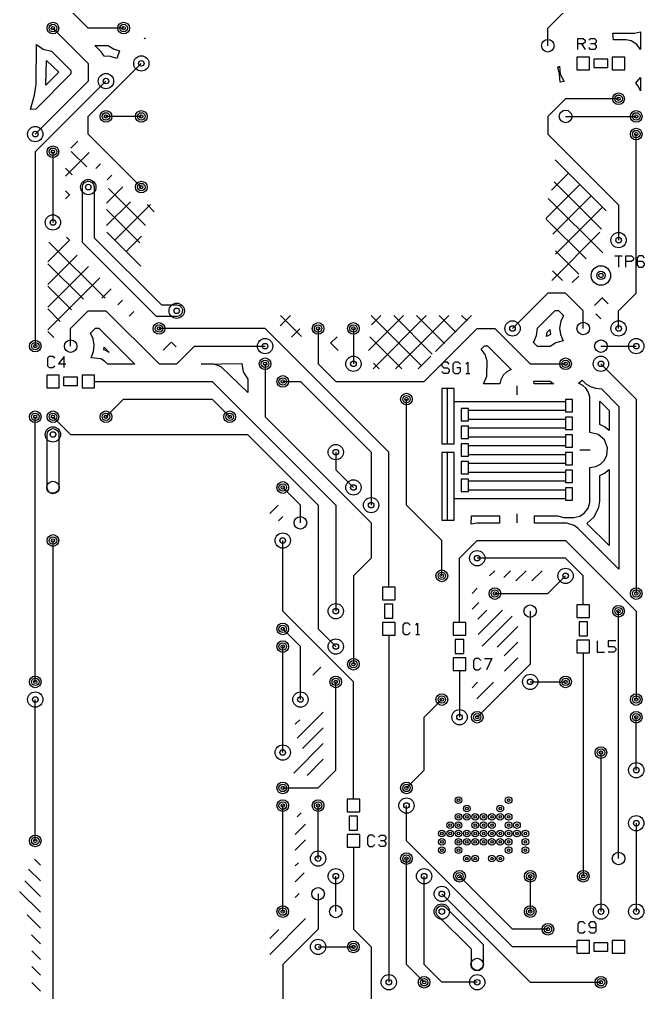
# Model space of a CAD drawing. Extents: x 8 to 54, y 9 to 364.
# Drawn here: x 9 to 53.9, y 227.9 to 297.8 of the extents above; entities that cross this region are included whole.
import ezdxf

# ---------------------------------------------------------------- set-up
doc = ezdxf.new("R2010")
doc.units = 0
doc.layers.add('SCORE', color=5, linetype='CONTINUOUS')

msp = doc.modelspace()

# ---------------------------------------------------------------- linework, layer by layer
at = {"layer": 'SCORE'}
for p, q in [((13.97, 297.18), (10.16, 300.99)), ((46.99, 297.18), (48.26, 298.45)), ((11.43, 297.18), (13.97, 294.64)), ((16.51, 297.18), (13.97, 297.18)), ((46.99, 295.91), (46.99, 297.18)), ((51.7133, 296.34), (51.6568, 296.8089)), ((51.6568, 296.8089), (53.2216, 296.8035)), ((53.2216, 296.8035), (53.64, 296.9078)), ((53.64, 296.9078), (53.64, 295.644)), ((10.2284, 293.1402), (10.26, 295.9892)), ((10.26, 295.9892), (10.7348, 295.662)), ((14.9138, 295.459), (14.4478, 295.93)), ((14.4478, 295.93), (15.4032, 295.93)), ((15.4032, 295.93), (15.7776, 295.6796)), ((17.9995, 296.426), (18.025, 296.4785)), ((18.0644, 296.4168), (17.9995, 296.426)), ((18.025, 296.4785), (18.0619, 296.4206)), ((18.0619, 296.4206), (18.0644, 296.4168)), ((49.13, 295.64), (49.13, 296.44)), ((49.13, 296.44), (49.53, 296.44)), ((49.53, 296.04), (49.13, 296.04)), ((49.3967, 296.04), (49.6633, 295.64)), ((49.53, 296.44), (49.6633, 296.3067)), ((49.6633, 296.1733), (49.53, 296.04)), ((49.6633, 296.3067), (49.6633, 296.1733)), ((49.93, 296.3067), (50.0633, 296.44)), ((50.0633, 296.44), (50.33, 296.44)), ((50.33, 296.04), (50.0633, 296.04)), ((50.33, 296.44), (50.4633, 296.3067)), ((50.4633, 296.1733), (50.33, 296.04)), ((50.33, 296.04), (50.4633, 295.9067)), ((50.4633, 296.3067), (50.4633, 296.1733)), ((50.4633, 295.9067), (50.4633, 295.7733)), ((52.6083, 296.3365), (51.7133, 296.34)), ((52.9663, 296.2572), (52.6083, 296.3365)), ((53.379, 295.9976), (52.9663, 296.2572)), ((53.64, 295.644), (53.379, 295.9976)), ((10.7348, 295.662), (11.3288, 295.5135)), ((11.3288, 295.5135), (12.72, 294.1222)), ((15.104, 295.1643), (14.9138, 295.459)), ((15.5646, 295.14), (15.104, 295.1643)), ((15.7776, 295.6796), (16.2194, 295.536)), ((16.2194, 295.536), (16.0157, 294.9935)), ((50.0633, 295.64), (49.93, 295.7733)), ((50.33, 295.64), (50.0633, 295.64)), ((50.4633, 295.7733), (50.33, 295.64)), ((10.926, 293.0837), (10.96, 294.8577)), ((10.96, 294.8577), (11.8448, 294.0025)), ((13.97, 290.83), (17.78, 294.64)), ((13.97, 294.64), (13.97, 293.37)), ((16.0157, 294.9935), (15.5646, 295.14)), ((49.98, 295.09), (49.08, 295.09)), ((49.08, 295.09), (49.08, 294.19)), ((49.98, 294.19), (49.98, 295.09)), ((51.3, 294.94), (50.3, 294.94)), ((50.3, 294.94), (50.3, 294.34)), ((51.3, 294.34), (51.3, 294.94)), ((52.52, 295.09), (51.62, 295.09)), ((51.62, 295.09), (51.62, 294.19)), ((52.52, 294.19), (52.52, 295.09)), ((12.72, 293.8878), (10.1915, 291.3592)), ((11.8448, 294.0025), (10.926, 293.0837)), ((12.72, 294.1222), (12.72, 293.8878)), ((47.712, 294.3715), (47.83, 294.4326)), ((47.8348, 293.8605), (47.712, 294.3715)), ((47.83, 294.4326), (47.8747, 293.8603)), ((47.8772, 293.2892), (47.8348, 293.8605)), ((47.8747, 293.8603), (48.1595, 293.3453)), ((49.08, 294.19), (49.98, 294.19)), ((50.3, 294.34), (51.3, 294.34)), ((51.62, 294.19), (52.52, 294.19)), ((10.1089, 292.3516), (10.2284, 293.1402)), ((15.24, 293.37), (10.16, 288.29)), ((13.97, 293.37), (10.16, 289.56)), ((48.1595, 293.3453), (47.8772, 293.2892)), ((53.3077, 293.2205), (53.64, 293.636)), ((53.4914, 292.976), (53.3077, 293.2205)), ((53.64, 293.636), (53.64, 292.6678)), ((9.8065, 291.3243), (10.1089, 292.3516)), ((53.64, 292.6678), (53.4914, 292.976)), ((48.26, 292.1), (46.99, 290.83)), ((52.07, 292.1), (48.26, 292.1)), ((10.1915, 291.3592), (9.8065, 291.3243)), ((13.97, 289.56), (13.97, 290.83)), ((17.78, 290.83), (15.24, 290.83)), ((46.99, 290.83), (46.99, 289.56)), ((48.26, 290.83), (53.34, 290.83)), ((17.78, 285.75), (13.97, 289.56)), ((46.99, 289.56), (52.07, 284.48)), ((53.34, 278.13), (53.34, 289.56)), ((12.7241, 288.5467), (13.2283, 289.0508)), ((10.16, 288.29), (10.16, 274.32)), ((11.43, 288.29), (11.43, 283.21)), ((12.33, 286.5262), (14.0305, 288.2267)), ((12.7493, 288.315), (13.8684, 287.196)), ((47.5029, 287.7004), (51.17, 284.0333)), ((12.33, 287.108), (12.8139, 286.6241)), ((14.5208, 287.0906), (14.8437, 287.4135)), ((47.2574, 285.5304), (48.5021, 286.7751)), ((13.673, 286.047), (13.8093, 286.138)), ((13.8093, 286.138), (13.9288, 286.168)), ((13.9288, 286.168), (14.0919, 286.1519)), ((14.0919, 286.1519), (14.2364, 286.0747)), ((14.2364, 286.0747), (14.3404, 285.948)), ((15.324, 286.2675), (15.6569, 286.6004)), ((47.4484, 286.1286), (50.8516, 282.7253)), ((12.33, 285.4817), (12.6414, 285.1703)), ((13.55, 281.766), (13.552, 285.7912)), ((13.552, 285.7912), (13.582, 285.9107)), ((13.582, 285.9107), (13.673, 286.047)), ((14.3404, 285.948), (14.388, 285.7912)), ((14.388, 285.7912), (14.39, 282.114)), ((15.2886, 284.6058), (16.4607, 285.7778)), ((15.416, 285.6484), (18.0687, 282.9957)), ((46.8469, 283.4936), (49.3153, 285.9619)), ((12.33, 284.8998), (12.6294, 285.1992)), ((15.2895, 282.9803), (16.9971, 284.6879)), ((47.0148, 284.9358), (50.9285, 281.0221)), ((47.3459, 282.3662), (50.1285, 285.1488)), ((15.2889, 284.1491), (17.6841, 281.7539)), ((15.8561, 281.9206), (18.4355, 284.5)), ((18.1938, 284.4969), (18.7114, 283.9793)), ((47.5272, 280.9212), (50.9416, 284.3356)), ((52.07, 284.48), (52.07, 281.94)), ((46.8755, 283.4487), (49.733, 280.5912)), ((11.06, 280.3772), (12.6501, 281.9673)), ((12.4136, 282.1454), (12.6501, 281.9089)), ((14.39, 282.114), (19.224, 277.28)), ((15.2898, 282.5219), (17.7455, 280.0662)), ((16.6693, 281.1074), (17.7897, 282.2278)), ((47.2624, 279.03), (50.7338, 282.5014)), ((11.1434, 281.7893), (15.1726, 277.76)), ((18.876, 276.44), (13.55, 281.766)), ((47.5272, 281.1707), (49.2035, 279.4943)), ((11.06, 278.7508), (13.1762, 280.867)), ((51.8, 280.8), (52.3333, 280.8)), ((52.0667, 280.8), (52.0667, 280)), ((52.6, 280), (52.6, 280.8)), ((52.6, 280.8), (53, 280.8)), ((53, 280.8), (53.1333, 280.6667)), ((53.1333, 280.5333), (53, 280.4)), ((53.1333, 280.6667), (53.1333, 280.5333)), ((53.5333, 280.8), (53.4, 280.6667)), ((53.4, 280.6667), (53.4, 280.1333)), ((53.8, 280.8), (53.5333, 280.8)), ((53.9333, 280.6667), (53.8, 280.8)), ((11.06, 280.2463), (13.6183, 277.688)), ((11.06, 277.1245), (13.9894, 280.0539)), ((53, 280.4), (52.6, 280.4)), ((53.8, 280.4), (53.4, 280.4)), ((53.4, 280.1333), (53.5333, 280)), ((53.5333, 280), (53.8, 280)), ((53.9333, 280.2667), (53.8, 280.4)), ((53.8, 280), (53.9333, 280.1333)), ((53.9333, 280.1333), (53.9333, 280.2667)), ((11.06, 275.4981), (14.8026, 279.2407)), ((47.3331, 279.7384), (48.0415, 279.03)), ((48.7459, 278.8872), (49.2017, 279.343)), ((11.06, 278.6199), (12.7586, 276.9214)), ((14.9482, 277.76), (15.6157, 278.4275)), ((46.99, 278.13), (44.45, 275.59)), ((48.26, 278.13), (46.99, 278.13)), ((49.53, 276.86), (48.26, 278.13)), ((50.3471, 277.2357), (50.9161, 277.8047)), ((50.8943, 277.8035), (51.3285, 277.3694)), ((52.07, 276.86), (53.34, 278.13)), ((11.06, 276.9936), (11.9568, 276.0968)), ((16.0937, 277.2791), (16.4289, 277.6143)), ((19.224, 277.28), (20.32, 277.28)), ((20.32, 277.28), (20.518, 277.2304)), ((20.518, 277.2304), (20.6692, 277.0933)), ((20.6692, 277.0933), (20.7319, 276.9419)), ((12.7, 275.59), (13.97, 276.86)), ((13.97, 276.86), (15.24, 276.86)), ((15.24, 276.86), (19.05, 273.05)), ((16.9069, 276.4659), (17.2421, 276.8012)), ((20.3612, 276.442), (18.876, 276.44)), ((20.518, 276.4896), (20.3612, 276.442)), ((20.6447, 276.5936), (20.518, 276.4896)), ((20.7219, 276.7381), (20.6447, 276.5936)), ((20.7319, 276.9419), (20.7219, 276.7381)), ((27.7509, 275.7819), (28.4889, 276.52)), ((27.7827, 276.52), (29.2965, 275.0062)), ((34.1082, 274.0075), (36.6207, 276.52)), ((34.2881, 276.52), (37.9276, 272.8804)), ((34.3153, 275.841), (34.9943, 276.52)), ((34.4263, 272.6993), (38.247, 276.52)), ((35.9144, 276.52), (38.6867, 273.7478)), ((36.0333, 272.68), (39.8733, 276.52)), ((37.5408, 276.52), (39.554, 274.5068)), ((38.9225, 273.9428), (41.4997, 276.52)), ((39.1671, 276.52), (40.3672, 275.32)), ((40.7935, 276.52), (41.1803, 276.1331)), ((46.2492, 275.6215), (47.5078, 276.88)), ((47.5078, 276.88), (47.7422, 276.88)), ((47.7422, 276.88), (48.1055, 276.5168)), ((48.1055, 276.5168), (47.9117, 276.1091)), ((49.53, 275.59), (49.53, 276.86)), ((50.43, 276.6415), (50.7941, 276.2775)), ((52.07, 275.59), (52.07, 276.86)), ((12.7, 274.32), (12.7, 275.59)), ((14.1245, 275.2468), (14.4878, 275.61)), ((14.4878, 275.61), (14.7222, 275.61)), ((14.7222, 275.61), (17.3022, 273.03)), ((26.67, 275.59), (19.05, 275.59)), ((35.56, 266.7), (26.67, 275.59)), ((28.564, 274.9688), (29.1607, 275.5654)), ((30.48, 275.59), (30.48, 273.05)), ((33.02, 275.59), (33.02, 273.05)), ((38.1, 271.78), (41.91, 275.59)), ((41.91, 275.59), (43.18, 275.59)), ((43.18, 275.59), (45.72, 273.05)), ((46.1797, 275.0935), (46.2492, 275.6215)), ((47.9117, 276.1091), (47.8307, 275.617)), ((47.8307, 275.617), (47.8868, 275.1556)), ((11.06, 275.3673), (11.4965, 274.9308)), ((14.3183, 274.8391), (14.1245, 275.2468)), ((31.38, 274.532), (31.8424, 274.9945)), ((34.194, 274.9877), (36.5017, 272.68)), ((45.9466, 274.5911), (46.1797, 275.0935)), ((46.8805, 275.0068), (46.9345, 275.3168)), ((47.1705, 275.1541), (46.8805, 275.0068)), ((46.9345, 275.3168), (47.1319, 275.5141)), ((47.1319, 275.5141), (47.1705, 275.1541)), ((47.8868, 275.1556), (48.0765, 274.7093)), ((14.3985, 274.3813), (14.3183, 274.8391)), ((14.3539, 273.9285), (14.3985, 274.3813)), ((15.0856, 274.0622), (15.0981, 274.2441)), ((15.0981, 274.2441), (15.472, 273.8703)), ((19.3464, 274.0264), (19.9043, 274.5844)), ((19.9417, 274.6173), (20.2781, 274.2809)), ((20.32, 273.05), (21.59, 274.32)), ((21.59, 274.32), (26.67, 274.32)), ((31.38, 274.549), (31.9269, 274.0021)), ((42.1917, 274.1039), (42.4278, 274.34)), ((42.4278, 274.34), (42.6622, 274.34)), ((42.6622, 274.34), (44.359, 272.6432)), ((46.2378, 274.3), (45.9466, 274.5911)), ((47.1532, 274.3), (46.2378, 274.3)), ((47.5648, 274.568), (47.1532, 274.3)), ((48.0765, 274.7093), (47.5648, 274.568)), ((50.8, 274.32), (53.34, 274.32)), ((11.1633, 273.58), (11.03, 273.4467)), ((11.43, 273.58), (11.1633, 273.58)), ((11.5633, 273.4467), (11.43, 273.58)), ((12.23, 273.58), (11.83, 273.0467)), ((12.23, 272.78), (12.23, 273.58)), ((14.1774, 273.48), (14.3539, 273.9285)), ((14.8663, 273.3972), (14.1774, 273.48)), ((15.2778, 273.9806), (15.0856, 274.0622)), ((15.472, 273.8703), (15.2778, 273.9806)), ((37.6597, 272.68), (38.5897, 273.61)), ((42.4878, 273.7211), (42.1917, 274.1039)), ((42.6165, 273.2508), (42.4878, 273.7211)), ((11.03, 273.4467), (11.03, 272.9133)), ((11.03, 272.9133), (11.1633, 272.78)), ((11.1633, 272.78), (11.43, 272.78)), ((11.43, 272.78), (11.5633, 272.9133)), ((11.83, 273.0467), (12.3633, 273.0467)), ((15.1426, 273.2496), (14.8663, 273.3972)), ((15.3794, 273.03), (15.1426, 273.2496)), ((17.3022, 273.03), (15.3794, 273.03)), ((19.05, 273.05), (20.32, 273.05)), ((22.0678, 273.03), (25.0007, 273.07)), ((23.0166, 273.0198), (22.0678, 273.03)), ((23.5254, 272.8377), (23.0166, 273.0198)), ((25.42, 270.9878), (23.5254, 272.8377)), ((25.0007, 273.07), (25.105, 272.4682)), ((26.67, 273.05), (26.67, 269.24)), ((30.48, 273.05), (31.75, 271.78)), ((34.4691, 273.0863), (34.8754, 272.68)), ((39.5033, 273.1625), (39.37, 273.0292)), ((39.37, 273.0292), (39.37, 272.8958)), ((39.37, 272.8958), (39.5033, 272.7625)), ((39.77, 273.1625), (39.5033, 273.1625)), ((39.9033, 273.0292), (39.77, 273.1625)), ((40.3033, 273.1625), (40.17, 273.0292)), ((40.17, 273.0292), (40.17, 272.4958)), ((40.57, 273.1625), (40.3033, 273.1625)), ((40.7033, 273.0292), (40.57, 273.1625)), ((41.1033, 273.0292), (41.2367, 273.1625)), ((41.2367, 273.1625), (41.2367, 272.3625)), ((42.6019, 272.1525), (42.6165, 273.2508)), ((45.72, 273.05), (48.26, 273.05)), ((50.8, 273.05), (53.34, 270.51)), ((11.88, 272.23), (10.98, 272.23)), ((10.98, 272.23), (10.98, 271.33)), ((11.88, 271.33), (11.88, 272.23)), ((13.2, 272.08), (12.2, 272.08)), ((12.2, 272.08), (12.2, 271.48)), ((13.2, 271.48), (13.2, 272.08)), ((14.42, 272.23), (13.52, 272.23)), ((13.52, 272.23), (13.52, 271.33)), ((14.42, 271.33), (14.42, 272.23)), ((25.105, 272.4682), (25.42, 271.9432)), ((39.5033, 272.3625), (39.37, 272.4958)), ((39.5033, 272.7625), (39.77, 272.7625)), ((39.77, 272.3625), (39.5033, 272.3625)), ((39.77, 272.7625), (39.9033, 272.6292)), ((39.9033, 272.4958), (39.77, 272.3625)), ((39.9033, 272.6292), (39.9033, 272.4958)), ((40.17, 272.4958), (40.3033, 272.3625)), ((40.3033, 272.3625), (40.57, 272.3625)), ((40.7033, 272.7625), (40.4367, 272.7625)), ((40.57, 272.3625), (40.7033, 272.4958)), ((40.7033, 272.4958), (40.7033, 272.7625)), ((41.1033, 272.3625), (41.37, 272.3625)), ((42.3609, 271.6012), (42.6019, 272.1525)), ((43.7801, 272.2284), (43.6003, 271.9088)), ((44.0449, 272.4821), (43.7801, 272.2284)), ((44.359, 272.6432), (44.0449, 272.4821)), ((12.2, 271.48), (13.2, 271.48)), ((14.42, 271.78), (16.51, 271.78)), ((16.51, 271.78), (22.86, 271.78)), ((22.86, 271.78), (31.75, 262.89)), ((25.42, 271.9432), (25.42, 270.9878)), ((27.94, 271.78), (29.21, 271.78)), ((29.21, 271.78), (34.29, 266.7)), ((31.75, 271.78), (38.1, 271.78)), ((43.526, 271.6012), (42.3609, 271.6012)), ((43.6003, 271.9088), (43.526, 271.6012)), ((44.7675, 271.4625), (44.7675, 270.8275)), ((46.009, 271.6018), (45.9705, 271.8)), ((45.9705, 271.8), (47.1532, 271.8)), ((47.4272, 271.603), (46.009, 271.6018)), ((47.1532, 271.8), (47.4272, 271.603)), ((49.1807, 271.6575), (49.4411, 271.8703)), ((49.4906, 271.4978), (49.1807, 271.6575)), ((49.4411, 271.8703), (49.7065, 271.6208)), ((49.7118, 271.2973), (49.4906, 271.4978)), ((49.7065, 271.6208), (50.0551, 271.4119)), ((50.0551, 271.4119), (50.4225, 271.2905)), ((10.98, 271.33), (11.88, 271.33)), ((13.52, 271.33), (14.42, 271.33)), ((40.259, 271.272), (39.37, 271.272)), ((39.37, 271.272), (39.37, 267.3032)), ((39.77, 267.3032), (39.77, 271.272)), ((40.259, 267.3032), (40.259, 271.272)), ((49.8858, 271.0368), (49.7118, 271.2973)), ((49.9999, 270.6883), (49.8858, 271.0368)), ((50.0057, 268.1087), (49.9999, 270.6883)), ((50.4225, 271.2905), (50.8315, 271.2508)), ((50.8315, 271.2508), (52.09, 269.9922)), ((15.24, 269.24), (16.51, 270.51)), ((16.51, 270.51), (22.86, 270.51)), ((22.86, 270.51), (24.13, 269.24)), ((36.83, 262.89), (36.83, 270.51)), ((40.259, 270.3512), (41.275, 270.3512)), ((41.275, 270.3512), (48.26, 270.3512)), ((48.768, 270.4783), (48.26, 270.4783)), ((48.26, 270.4783), (48.26, 269.5892)), ((48.768, 269.5892), (48.768, 270.4783)), ((50.718, 268.6858), (50.718, 270.3743)), ((50.718, 270.3743), (51.39, 269.7023)), ((52.09, 269.9922), (52.09, 258.29)), ((53.34, 270.51), (53.34, 256.54)), ((41.275, 269.8433), (40.767, 269.8433)), ((40.767, 269.8433), (40.767, 268.9543)), ((41.275, 268.9543), (41.275, 269.8433)), ((41.275, 269.7163), (48.26, 269.7163)), ((48.26, 269.5892), (48.768, 269.5892)), ((51.39, 269.7023), (51.39, 268.2621)), ((10.16, 250.19), (10.16, 269.24)), ((11.43, 269.24), (12.7, 267.97)), ((26.67, 269.24), (34.29, 261.62)), ((40.767, 268.9543), (41.275, 268.9543)), ((41.275, 268.5733), (40.767, 268.5733)), ((40.767, 268.5733), (40.767, 267.6843)), ((41.275, 269.0813), (48.26, 269.0813)), ((41.275, 267.6843), (41.275, 268.5733)), ((48.768, 269.2083), (48.26, 269.2083)), ((48.26, 269.2083), (48.26, 268.3193)), ((48.768, 268.3193), (48.768, 269.2083)), ((51.0633, 268.5169), (50.718, 268.6858)), ((11.01, 267.97), (11.042, 268.1307)), ((11.012, 264.1188), (11.01, 267.97)), ((11.042, 268.1307), (11.133, 268.267)), ((11.133, 268.267), (11.2693, 268.358)), ((11.2693, 268.358), (11.43, 268.39)), ((11.43, 268.39), (11.5907, 268.358)), ((11.5907, 268.358), (11.727, 268.267)), ((11.727, 268.267), (11.818, 268.1307)), ((11.818, 268.1307), (11.848, 268.0112)), ((11.848, 268.0112), (11.848, 264.1188)), ((12.7, 267.97), (25.4, 267.97)), ((25.4, 267.97), (30.48, 262.89)), ((41.275, 268.4463), (48.26, 268.4463)), ((48.26, 268.3193), (48.768, 268.3193)), ((48.768, 267.9382), (48.26, 267.9382)), ((48.26, 267.9382), (48.26, 267.0493)), ((48.768, 267.0493), (48.768, 267.9382)), ((50.5966, 267.9766), (50.0057, 268.1087)), ((51.0576, 267.5813), (50.5966, 267.9766)), ((51.39, 268.2621), (51.0633, 268.5169)), ((39.37, 267.3032), (40.259, 267.3032)), ((40.767, 267.6843), (41.275, 267.6843)), ((41.275, 267.3032), (40.767, 267.3032)), ((40.767, 267.3032), (40.767, 266.4142)), ((41.275, 267.8113), (48.26, 267.8113)), ((41.275, 266.4142), (41.275, 267.3032)), ((41.275, 267.1762), (48.26, 267.1762)), ((51.2778, 267.0154), (51.0576, 267.5813)), ((31.75, 266.7), (31.75, 265.43)), ((34.29, 266.7), (34.29, 262.89)), ((35.56, 259.08), (35.56, 266.7)), ((40.259, 266.6683), (39.37, 266.6683)), ((39.37, 266.6683), (39.37, 261.8105)), ((39.77, 261.8105), (39.77, 266.6683)), ((40.259, 261.8105), (40.259, 266.6683)), ((41.275, 266.5412), (48.26, 266.5412)), ((48.26, 267.0493), (48.768, 267.0493)), ((48.768, 266.6683), (48.26, 266.6683)), ((48.26, 266.6683), (48.26, 265.7792)), ((48.768, 265.7792), (48.768, 266.6683)), ((49.276, 266.8587), (50.038, 266.8587)), ((51.2234, 266.4633), (51.2778, 267.0154)), ((40.767, 266.4142), (41.275, 266.4142)), ((41.275, 266.0333), (40.767, 266.0333)), ((40.767, 266.0333), (40.767, 265.1442)), ((41.275, 265.1442), (41.275, 266.0333)), ((41.275, 265.9062), (48.26, 265.9062)), ((48.26, 265.7792), (48.768, 265.7792)), ((50.4335, 265.6734), (50.7606, 265.8392)), ((50.7606, 265.8392), (51.0254, 266.0928)), ((51.0254, 266.0928), (51.2234, 266.4633)), ((31.75, 265.43), (33.02, 264.16)), ((40.767, 265.1442), (41.275, 265.1442)), ((41.275, 265.2713), (48.26, 265.2713)), ((48.768, 265.3983), (48.26, 265.3983)), ((48.26, 265.3983), (48.26, 264.5093)), ((48.768, 264.5093), (48.768, 265.3983)), ((50.0057, 265.6087), (50.4335, 265.6734)), ((50.0078, 263.0826), (50.0057, 265.6087)), ((50.718, 265.0317), (51.0633, 265.2006)), ((51.0633, 265.2006), (51.39, 265.4554)), ((51.39, 265.4554), (51.39, 259.979)), ((41.275, 264.7633), (40.767, 264.7633)), ((40.767, 264.7633), (40.767, 263.8743)), ((41.275, 263.8743), (41.275, 264.7633)), ((41.275, 264.6363), (48.26, 264.6363)), ((48.26, 264.5093), (48.768, 264.5093)), ((50.7163, 263.1706), (50.718, 265.0317)), ((11.0596, 263.962), (11.012, 264.1188)), ((11.1636, 263.8353), (11.0596, 263.962)), ((11.3081, 263.7581), (11.1636, 263.8353)), ((11.4712, 263.742), (11.3081, 263.7581)), ((11.5907, 263.772), (11.4712, 263.742)), ((11.727, 263.863), (11.5907, 263.772)), ((11.818, 263.9993), (11.727, 263.863)), ((11.848, 264.1188), (11.818, 263.9993)), ((29.21, 262.89), (27.94, 264.16)), ((40.767, 263.8743), (41.275, 263.8743)), ((41.275, 264.0013), (48.26, 264.0013)), ((48.768, 264.1282), (48.26, 264.1282)), ((48.26, 264.1282), (48.26, 263.2393)), ((48.768, 263.2393), (48.768, 264.1282)), ((40.259, 263.3662), (41.275, 263.3662)), ((41.275, 263.3662), (48.26, 263.3662)), ((48.26, 263.2393), (48.768, 263.2393)), ((49.8858, 262.6807), (50.0078, 263.0826)), ((50.6524, 262.7394), (50.7163, 263.1706)), ((27.015, 262.2836), (27.6131, 262.8816)), ((29.21, 261.62), (29.21, 262.89)), ((30.48, 262.89), (30.48, 254)), ((31.75, 262.89), (31.75, 255.27)), ((39.37, 260.35), (36.83, 262.89)), ((49.2778, 262.0983), (49.627, 262.3317)), ((49.627, 262.3317), (49.8858, 262.6807)), ((50.3176, 262.0564), (50.6524, 262.7394)), ((27.6285, 261.7657), (27.9406, 262.0778)), ((34.29, 261.62), (34.29, 259.08)), ((39.37, 261.8105), (40.259, 261.8105)), ((41.4744, 261.5211), (41.509, 262.1162)), ((41.8757, 261.5992), (41.4744, 261.5211)), ((41.509, 262.1162), (43.5175, 262.1162)), ((43.518, 261.6), (41.8757, 261.5992)), ((43.5175, 262.1162), (43.518, 261.6)), ((44.7675, 262.255), (44.7675, 261.62)), ((46.017, 261.6), (46.0175, 262.1162)), ((48.3483, 261.5965), (46.017, 261.6)), ((46.0175, 262.1162), (47.7123, 262.1162)), ((47.7123, 262.1162), (48.1034, 261.9995)), ((48.1034, 261.9995), (48.8563, 261.9927)), ((48.8791, 261.4355), (48.3483, 261.5965)), ((48.8563, 261.9927), (49.2778, 262.0983)), ((49.7892, 261.5786), (50.3176, 262.0564)), ((51.39, 259.979), (49.7892, 261.5786)), ((49.1437, 261.2341), (48.8791, 261.4355)), ((52.09, 258.29), (49.1437, 261.2341)), ((11.43, 260.35), (11.43, 224.79)), ((27.94, 255.27), (27.94, 260.35)), ((39.37, 257.81), (39.37, 260.35)), ((40.64, 259.08), (41.91, 260.35)), ((41.91, 260.35), (48.26, 260.35)), ((48.26, 260.35), (53.34, 255.27)), ((34.29, 259.08), (33.02, 257.81)), ((35.56, 256.99), (35.56, 259.08)), ((40.64, 256.54), (40.64, 259.08)), ((48.26, 259.08), (41.91, 259.08)), ((49.53, 257.81), (48.26, 259.08)), ((42.7966, 257.8024), (43.1742, 258.18)), ((43.8196, 257.6941), (44.3056, 258.18)), ((44.6969, 257.44), (45.4369, 258.18)), ((45.8283, 257.44), (46.5683, 258.18)), ((33.02, 257.81), (33.02, 251.46)), ((46.99, 256.54), (48.26, 257.81)), ((49.53, 255.72), (49.53, 257.81)), ((36.01, 256.99), (35.11, 256.99)), ((35.11, 256.99), (35.11, 256.09)), ((36.01, 256.09), (36.01, 256.99)), ((41.54, 256.5458), (41.9176, 256.9234)), ((35.11, 256.09), (36.01, 256.09)), ((40.64, 254.45), (40.64, 256.54)), ((43.18, 256.54), (46.99, 256.54)), ((35.86, 255.77), (35.26, 255.77)), ((35.26, 255.77), (35.26, 254.77)), ((35.86, 254.77), (35.86, 255.77)), ((41.54, 255.4144), (42.0259, 255.9004)), ((41.9549, 254.6979), (42.6079, 255.351)), ((41.99, 253.6017), (43.7277, 255.3394)), ((49.98, 255.72), (49.08, 255.72)), ((49.08, 255.72), (49.08, 254.82)), ((49.98, 254.82), (49.98, 255.72)), ((33.02, 250.19), (27.94, 255.27)), ((35.26, 254.77), (35.86, 254.77)), ((42.2797, 252.76), (44.4216, 254.9019)), ((45.72, 255.27), (45.72, 251.46)), ((49.08, 254.82), (49.98, 254.82)), ((52.07, 237.49), (52.07, 255.27)), ((53.34, 255.27), (53.34, 248.92)), ((29.21, 252.73), (27.94, 254)), ((30.48, 254), (31.75, 252.73)), ((36.01, 254.45), (35.11, 254.45)), ((35.11, 254.45), (35.11, 253.55)), ((36.01, 253.55), (36.01, 254.45)), ((36.6933, 254.4), (36.56, 254.2667)), ((36.56, 254.2667), (36.56, 253.7333)), ((36.96, 254.4), (36.6933, 254.4)), ((37.0933, 254.2667), (36.96, 254.4)), ((37.4933, 254.2667), (37.6267, 254.4)), ((37.6267, 254.4), (37.6267, 253.6)), ((41.09, 254.45), (40.19, 254.45)), ((40.19, 254.45), (40.19, 253.55)), ((41.09, 253.55), (41.09, 254.45)), ((43.3349, 252.6838), (44.82, 254.1689)), ((49.83, 254.5), (49.23, 254.5)), ((49.23, 254.5), (49.23, 253.5)), ((49.83, 253.5), (49.83, 254.5)), ((35.11, 253.55), (36.01, 253.55)), ((35.56, 253.55), (35.56, 251.46)), ((36.56, 253.7333), (36.6933, 253.6)), ((36.6933, 253.6), (36.96, 253.6)), ((36.96, 253.6), (37.0933, 253.7333)), ((37.4933, 253.6), (37.76, 253.6)), ((40.19, 253.55), (41.09, 253.55)), ((40.94, 253.23), (40.34, 253.23)), ((40.34, 253.23), (40.34, 252.23)), ((40.94, 252.23), (40.94, 253.23)), ((49.23, 253.5), (49.83, 253.5)), ((27.94, 245.11), (27.94, 252.73)), ((29.21, 248.92), (29.21, 252.73)), ((43.8488, 252.0663), (44.82, 253.0376)), ((49.98, 253.18), (49.08, 253.18)), ((49.08, 253.18), (49.08, 252.28)), ((49.98, 252.28), (49.98, 253.18)), ((50.53, 253.13), (50.53, 252.33)), ((51.8633, 253.13), (51.33, 253.13)), ((51.33, 253.13), (51.33, 252.73)), ((51.33, 252.73), (51.73, 252.73)), ((51.73, 252.73), (51.8633, 252.5967)), ((51.8633, 252.5967), (51.8633, 252.4633)), ((41.09, 251.91), (40.19, 251.91)), ((40.19, 251.91), (40.19, 251.01)), ((40.34, 252.23), (40.94, 252.23)), ((41.09, 251.01), (41.09, 251.91)), ((41.7733, 251.86), (41.64, 251.7267)), ((42.04, 251.86), (41.7733, 251.86)), ((42.1733, 251.7267), (42.04, 251.86)), ((42.44, 251.86), (42.9733, 251.86)), ((42.9733, 251.86), (42.5733, 251.06)), ((43.8666, 250.9528), (44.82, 251.9062)), ((49.08, 252.28), (49.98, 252.28)), ((49.53, 252.28), (49.53, 250.19)), ((50.53, 252.33), (51.0633, 252.33)), ((51.73, 252.33), (51.33, 252.33)), ((51.8633, 252.4633), (51.73, 252.33)), ((30.11, 250.6708), (30.6882, 251.249)), ((35.56, 251.46), (35.56, 228.6)), ((41.64, 251.7267), (41.64, 251.1933)), ((41.64, 251.1933), (41.7733, 251.06)), ((45.72, 251.46), (41.91, 247.65)), ((42.04, 251.06), (42.1733, 251.1933)), ((40.19, 251.01), (41.09, 251.01)), ((40.64, 251.01), (40.64, 248.92)), ((41.7733, 251.06), (42.04, 251.06)), ((31.75, 243.84), (31.75, 250.19)), ((33.02, 243.84), (33.02, 250.19)), ((41.54, 249.7576), (41.9424, 250.16)), ((41.8831, 248.9693), (43.0805, 250.1667)), ((45.72, 250.19), (48.26, 250.19)), ((49.53, 250.19), (49.53, 236.22)), ((10.16, 238.76), (10.16, 248.92)), ((38.1, 247.65), (39.37, 248.92)), ((40.64, 248.92), (40.64, 247.65)), ((28.9665, 246.1332), (30.85, 248.0167)), ((38.1, 243.84), (38.1, 247.65)), ((53.34, 243.84), (53.34, 247.65)), ((28.84, 247.138), (29.1729, 247.4709)), ((29.3608, 245.3961), (30.85, 246.8853)), ((28.726, 243.6299), (30.85, 245.7539)), ((50.8, 245.11), (50.8, 233.68)), ((29.6975, 243.47), (30.85, 244.6225)), ((30.48, 242.57), (31.75, 243.84)), ((33.02, 241.75), (33.02, 243.84)), ((36.83, 242.57), (38.1, 243.84)), ((27.94, 242.57), (30.48, 242.57)), ((27.94, 233.68), (27.94, 241.3)), ((30.48, 237.49), (30.48, 241.3)), ((33.47, 241.75), (32.57, 241.75)), ((32.57, 241.75), (32.57, 240.85)), ((33.47, 240.85), (33.47, 241.75)), ((36.83, 238.76), (36.83, 241.3)), ((28.9873, 240.4971), (29.2682, 240.778)), ((32.57, 240.85), (33.47, 240.85)), ((28.84, 239.2184), (29.58, 239.9584)), ((33.32, 240.53), (32.72, 240.53)), ((32.72, 240.53), (32.72, 239.53)), ((33.32, 239.53), (33.32, 240.53)), ((53.34, 240.03), (53.34, 233.68)), ((33.47, 239.21), (32.57, 239.21)), ((32.57, 239.21), (32.57, 238.31)), ((32.72, 239.53), (33.32, 239.53)), ((33.47, 238.31), (33.47, 239.21)), ((28.84, 238.0871), (29.58, 238.8271)), ((34.1533, 239.16), (34.02, 239.0267)), ((34.02, 239.0267), (34.02, 238.4933)), ((34.42, 239.16), (34.1533, 239.16)), ((34.5533, 239.0267), (34.42, 239.16)), ((34.82, 239.0267), (34.9533, 239.16)), ((34.9533, 239.16), (35.22, 239.16)), ((35.22, 238.76), (34.9533, 238.76)), ((35.22, 239.16), (35.3533, 239.0267)), ((35.3533, 238.8933), (35.22, 238.76)), ((35.22, 238.76), (35.3533, 238.6267)), ((35.3533, 239.0267), (35.3533, 238.8933)), ((35.3533, 238.6267), (35.3533, 238.4933)), ((44.45, 231.14), (36.83, 238.76)), ((32.57, 238.31), (33.47, 238.31)), ((33.02, 238.31), (33.02, 236.22)), ((34.02, 238.4933), (34.1533, 238.36)), ((34.1533, 238.36), (34.42, 238.36)), ((34.42, 238.36), (34.5533, 238.4933)), ((34.9533, 238.36), (34.82, 238.4933)), ((35.22, 238.36), (34.9533, 238.36)), ((35.3533, 238.4933), (35.22, 238.36)), ((10.1094, 237.4414), (10.53, 237.0208)), ((28.84, 236.9557), (29.064, 237.1797)), ((36.83, 229.87), (36.83, 237.49)), ((9.6803, 236.7391), (10.53, 235.8894)), ((28.84, 235.8243), (29.468, 236.4523)), ((9.3994, 235.8887), (10.53, 234.7581)), ((31.75, 233.68), (31.75, 236.22)), ((33.02, 236.22), (33.02, 232.41)), ((38.1, 229.87), (38.1, 236.22)), ((44.45, 232.41), (40.64, 236.22)), ((45.72, 236.22), (45.72, 233.68)), ((9.0248, 235.1319), (10.53, 233.6267)), ((28.84, 234.6929), (29.1308, 234.9838)), ((30.48, 234.95), (30.48, 232.41)), ((39.37, 234.95), (45.72, 228.6)), ((38.952, 233.7212), (38.9996, 233.878)), ((38.9681, 233.5581), (38.952, 233.7212)), ((38.9996, 233.878), (39.1036, 234.0047)), ((39.1036, 234.0047), (39.2481, 234.0819)), ((39.2481, 234.0819), (39.37, 234.1)), ((39.37, 234.1), (39.4919, 234.0819)), ((39.4919, 234.0819), (39.6364, 234.0047)), ((39.6364, 234.0047), (42.33, 231.314)), ((9.5882, 233.4371), (10.53, 232.4953)), ((27.015, 230.6052), (29.58, 233.1702)), ((39.0453, 233.4136), (38.9681, 233.5581)), ((41.49, 230.966), (39.0453, 233.4136)), ((49.2633, 232.94), (49.13, 232.8067)), ((49.53, 232.94), (49.2633, 232.94)), ((49.6633, 232.8067), (49.53, 232.94)), ((50.0633, 232.94), (49.93, 232.8067)), ((50.33, 232.94), (50.0633, 232.94)), ((50.4633, 232.8067), (50.33, 232.94)), ((27.015, 231.7366), (27.6675, 232.389)), ((30.48, 232.41), (27.94, 229.87)), ((33.02, 232.41), (34.29, 231.14)), ((46.99, 232.41), (44.45, 232.41)), ((49.13, 232.8067), (49.13, 232.2733)), ((49.13, 232.2733), (49.2633, 232.14)), ((49.53, 232.14), (49.6633, 232.2733)), ((49.93, 232.8067), (49.93, 232.6733)), ((49.93, 232.6733), (50.0633, 232.54)), ((49.93, 232.2733), (50.0633, 232.14)), ((50.0633, 232.54), (50.4633, 232.54)), ((50.33, 232.14), (50.4633, 232.2733)), ((50.4633, 232.2733), (50.4633, 232.8067)), ((9.8803, 232.0137), (10.53, 231.364)), ((49.98, 231.59), (49.08, 231.59)), ((49.08, 231.59), (49.08, 230.69)), ((49.2633, 232.14), (49.53, 232.14)), ((49.98, 230.69), (49.98, 231.59)), ((50.0633, 232.14), (50.33, 232.14)), ((52.52, 231.59), (51.62, 231.59)), ((51.62, 231.59), (51.62, 230.69)), ((52.52, 230.69), (52.52, 231.59)), ((9.91, 230.8526), (10.53, 230.2326)), ((30.48, 231.14), (33.02, 231.14)), ((34.29, 231.14), (34.29, 224.79)), ((41.49, 229.87), (41.49, 230.966)), ((42.33, 231.314), (42.328, 229.8288)), ((46.99, 231.14), (44.45, 231.14)), ((49.08, 231.14), (46.99, 231.14)), ((51.3, 231.44), (50.3, 231.44)), ((50.3, 231.44), (50.3, 230.84)), ((50.3, 230.84), (51.3, 230.84)), ((51.3, 230.84), (51.3, 231.44)), ((49.08, 230.69), (49.98, 230.69)), ((51.62, 230.69), (52.52, 230.69)), ((9.91, 229.7212), (10.53, 229.1012)), ((27.94, 229.87), (27.94, 227.33)), ((38.1, 228.6), (36.83, 229.87)), ((39.37, 228.6), (38.1, 229.87)), ((41.522, 229.7093), (41.49, 229.87)), ((41.613, 229.573), (41.522, 229.7093)), ((41.7493, 229.482), (41.613, 229.573)), ((41.91, 229.45), (41.7493, 229.482)), ((42.0707, 229.482), (41.91, 229.45)), ((42.2592, 229.6367), (42.0707, 229.482)), ((42.328, 229.8288), (42.2592, 229.6367)), ((9.91, 228.5898), (10.53, 227.9698)), ((41.91, 228.6), (39.37, 228.6)), ((45.72, 228.6), (50.8, 228.6))]:
    msp.add_line(p, q, dxfattribs=at)
for centre, radius in [((11.43, 297.18), 0.42), ((11.43, 297.18), 0.27), ((11.43, 297.18), 0.12), ((16.51, 297.18), 0.42), ((16.51, 297.18), 0.27), ((16.51, 297.18), 0.12), ((46.99, 295.91), 0.45), ((17.78, 294.64), 0.55), ((17.78, 294.64), 0.2), ((15.24, 293.37), 0.55), ((15.24, 293.37), 0.2), ((52.07, 292.1), 0.42), ((52.07, 292.1), 0.27), ((52.07, 292.1), 0.12), ((15.24, 290.83), 0.42), ((15.24, 290.83), 0.27), ((17.78, 290.83), 0.42), ((17.78, 290.83), 0.27), ((48.26, 290.83), 0.45), ((53.34, 290.83), 0.42), ((53.34, 290.83), 0.27), ((15.24, 290.83), 0.12), ((17.78, 290.83), 0.12), ((53.34, 290.83), 0.12), ((10.16, 289.56), 0.55), ((10.16, 289.56), 0.2), ((53.34, 289.56), 0.42), ((53.34, 289.56), 0.27), ((53.34, 289.56), 0.12), ((11.43, 288.29), 0.42), ((11.43, 288.29), 0.27), ((11.43, 288.29), 0.12), ((13.97, 285.75), 0.55), ((17.78, 285.75), 0.42), ((13.97, 285.75), 0.2), ((17.78, 285.75), 0.27), ((17.78, 285.75), 0.12), ((11.43, 283.21), 0.55), ((11.43, 283.21), 0.2), ((52.07, 281.94), 0.55), ((52.07, 281.94), 0.2), ((50.8, 279.4), 0.7), ((50.8, 279.4), 0.3), ((50.8, 279.4), 0.15), ((20.32, 276.86), 0.55), ((20.32, 276.86), 0.2), ((19.05, 275.59), 0.42), ((19.05, 275.59), 0.27), ((19.05, 275.59), 0.12), ((30.48, 275.59), 0.42), ((30.48, 275.59), 0.27), ((30.48, 275.59), 0.12), ((33.02, 275.59), 0.42), ((33.02, 275.59), 0.27), ((33.02, 275.59), 0.12), ((44.45, 275.59), 0.55), ((44.45, 275.59), 0.2), ((49.53, 275.59), 0.45), ((52.07, 275.59), 0.55), ((52.07, 275.59), 0.2), ((26.67, 274.32), 0.55), ((53.34, 274.32), 0.55), ((10.16, 274.32), 0.42), ((10.16, 274.32), 0.27), ((10.16, 274.32), 0.12), ((12.7, 274.32), 0.45), ((26.67, 274.32), 0.2), ((50.8, 274.32), 0.45), ((53.34, 274.32), 0.2), ((26.67, 273.05), 0.42), ((33.02, 273.05), 0.55), ((48.26, 273.05), 0.42), ((50.8, 273.05), 0.55), ((26.67, 273.05), 0.27), ((26.67, 273.05), 0.12), ((33.02, 273.05), 0.2), ((48.26, 273.05), 0.27), ((48.26, 273.05), 0.12), ((50.8, 273.05), 0.2), ((27.94, 271.78), 0.42), ((27.94, 271.78), 0.27), ((27.94, 271.78), 0.12), ((36.83, 270.51), 0.42), ((36.83, 270.51), 0.27), ((36.83, 270.51), 0.12), ((10.16, 269.24), 0.42), ((10.16, 269.24), 0.27), ((10.16, 269.24), 0.12), ((11.43, 269.24), 0.42), ((11.43, 269.24), 0.27), ((11.43, 269.24), 0.12), ((15.24, 269.24), 0.42), ((15.24, 269.24), 0.27), ((15.24, 269.24), 0.12), ((24.13, 269.24), 0.42), ((24.13, 269.24), 0.27), ((24.13, 269.24), 0.12), ((11.43, 267.97), 0.55), ((11.43, 267.97), 0.2), ((31.75, 266.7), 0.55), ((31.75, 266.7), 0.2), ((11.43, 264.16), 0.45), ((27.94, 264.16), 0.42), ((27.94, 264.16), 0.27), ((33.02, 264.16), 0.55), ((27.94, 264.16), 0.12), ((33.02, 264.16), 0.2), ((34.29, 262.89), 0.55), ((34.29, 262.89), 0.2), ((29.21, 261.62), 0.45), ((27.94, 260.35), 0.55), ((11.43, 260.35), 0.42), ((11.43, 260.35), 0.27), ((11.43, 260.35), 0.12), ((27.94, 260.35), 0.2), ((41.91, 259.08), 0.55), ((41.91, 259.08), 0.2), ((39.37, 257.81), 0.42), ((39.37, 257.81), 0.27), ((48.26, 257.81), 0.55), ((39.37, 257.81), 0.12), ((48.26, 257.81), 0.2), ((43.18, 256.54), 0.42), ((43.18, 256.54), 0.27), ((53.34, 256.54), 0.42), ((53.34, 256.54), 0.27), ((43.18, 256.54), 0.12), ((53.34, 256.54), 0.12), ((31.75, 255.27), 0.55), ((31.75, 255.27), 0.2), ((45.72, 255.27), 0.45), ((52.07, 255.27), 0.42), ((52.07, 255.27), 0.27), ((52.07, 255.27), 0.12), ((27.94, 254), 0.42), ((27.94, 254), 0.27), ((27.94, 254), 0.12), ((31.75, 252.73), 0.55), ((27.94, 252.73), 0.42), ((27.94, 252.73), 0.27), ((27.94, 252.73), 0.12), ((31.75, 252.73), 0.2), ((33.02, 251.46), 0.42), ((33.02, 251.46), 0.27), ((33.02, 251.46), 0.12), ((10.16, 250.19), 0.42), ((10.16, 250.19), 0.27), ((31.75, 250.19), 0.42), ((31.75, 250.19), 0.27), ((45.72, 250.19), 0.55), ((45.72, 250.19), 0.2), ((48.26, 250.19), 0.42), ((48.26, 250.19), 0.27), ((10.16, 250.19), 0.12), ((31.75, 250.19), 0.12), ((48.26, 250.19), 0.12), ((10.16, 248.92), 0.55), ((10.16, 248.92), 0.2), ((29.21, 248.92), 0.55), ((29.21, 248.92), 0.2), ((39.37, 248.92), 0.42), ((39.37, 248.92), 0.27), ((39.37, 248.92), 0.12), ((53.34, 248.92), 0.42), ((53.34, 248.92), 0.27), ((53.34, 248.92), 0.12), ((40.64, 247.65), 0.55), ((40.64, 247.65), 0.2), ((41.91, 247.65), 0.42), ((41.91, 247.65), 0.27), ((41.91, 247.65), 0.12), ((53.34, 247.65), 0.42), ((53.34, 247.65), 0.27), ((53.34, 247.65), 0.12), ((27.94, 245.11), 0.55), ((50.8, 245.11), 0.42), ((27.94, 245.11), 0.2), ((50.8, 245.11), 0.27), ((50.8, 245.11), 0.12), ((53.34, 243.84), 0.55), ((53.34, 243.84), 0.2), ((27.94, 242.57), 0.42), ((27.94, 242.57), 0.27), ((36.83, 242.57), 0.42), ((36.83, 242.57), 0.27), ((27.94, 242.57), 0.12), ((36.83, 242.57), 0.12), ((27.94, 241.3), 0.42), ((27.94, 241.3), 0.27), ((27.94, 241.3), 0.12), ((30.48, 241.3), 0.42), ((30.48, 241.3), 0.27), ((30.48, 241.3), 0.12), ((36.83, 241.3), 0.55), ((36.83, 241.3), 0.2), ((40.57, 241.69), 0.24), ((40.57, 241.69), 0.09), ((41.17, 241.09), 0.24), ((43.57, 241.09), 0.24), ((44.17, 241.69), 0.24), ((44.17, 241.69), 0.09), ((40.57, 240.49), 0.24), ((41.17, 240.49), 0.24), ((41.17, 241.09), 0.09), ((41.77, 240.49), 0.24), ((42.37, 240.49), 0.24), ((42.97, 240.49), 0.24), ((43.57, 240.49), 0.24), ((43.57, 241.09), 0.09), ((44.17, 240.49), 0.24), ((39.97, 239.89), 0.24), ((39.97, 239.89), 0.09), ((40.57, 239.89), 0.24), ((40.57, 240.49), 0.09), ((40.57, 239.89), 0.09), ((41.17, 240.49), 0.09), ((41.77, 239.89), 0.24), ((41.77, 240.49), 0.09), ((41.77, 239.89), 0.09), ((42.37, 239.89), 0.24), ((42.37, 240.49), 0.09), ((42.37, 239.89), 0.09), ((42.97, 239.89), 0.24), ((42.97, 240.49), 0.09), ((42.97, 239.89), 0.09), ((43.57, 240.49), 0.09), ((44.17, 239.89), 0.24), ((44.17, 240.49), 0.09), ((44.17, 239.89), 0.09), ((44.77, 239.89), 0.24), ((44.77, 239.89), 0.09), ((53.34, 240.03), 0.55), ((53.34, 240.03), 0.2), ((39.37, 239.29), 0.24), ((39.37, 239.29), 0.09), ((39.97, 239.29), 0.24), ((39.97, 239.29), 0.09), ((40.57, 239.29), 0.24), ((40.57, 239.29), 0.09), ((41.17, 239.29), 0.24), ((41.17, 239.29), 0.09), ((41.77, 239.29), 0.24), ((41.77, 239.29), 0.09), ((42.37, 239.29), 0.24), ((42.37, 239.29), 0.09), ((42.97, 239.29), 0.24), ((42.97, 239.29), 0.09), ((43.57, 239.29), 0.24), ((43.57, 239.29), 0.09), ((44.17, 239.29), 0.24), ((44.17, 239.29), 0.09), ((44.77, 239.29), 0.24), ((44.77, 239.29), 0.09), ((45.37, 239.29), 0.24), ((45.37, 239.29), 0.09), ((10.16, 238.76), 0.42), ((10.16, 238.76), 0.27), ((10.16, 238.76), 0.12), ((39.37, 238.69), 0.24), ((39.37, 238.69), 0.09), ((40.57, 238.69), 0.24), ((40.57, 238.69), 0.09), ((41.17, 238.69), 0.24), ((41.17, 238.69), 0.09), ((41.77, 238.69), 0.24), ((41.77, 238.69), 0.09), ((42.37, 238.69), 0.24), ((42.37, 238.69), 0.09), ((42.97, 238.69), 0.24), ((42.97, 238.69), 0.09), ((43.57, 238.69), 0.24), ((43.57, 238.69), 0.09), ((44.17, 238.69), 0.24), ((44.17, 238.69), 0.09), ((45.37, 238.69), 0.24), ((45.37, 238.69), 0.09), ((30.48, 237.49), 0.55), ((36.83, 237.49), 0.42), ((39.37, 238.09), 0.24), ((39.37, 238.09), 0.09), ((40.57, 238.09), 0.24), ((40.57, 238.09), 0.09), ((44.17, 238.09), 0.24), ((44.17, 238.09), 0.09), ((45.37, 238.09), 0.24), ((45.37, 238.09), 0.09), ((52.07, 237.49), 0.45), ((30.48, 237.49), 0.2), ((36.83, 237.49), 0.27), ((36.83, 237.49), 0.12), ((41.17, 237.49), 0.24), ((41.17, 237.49), 0.09), ((41.77, 237.49), 0.24), ((41.77, 237.49), 0.09), ((42.97, 237.49), 0.24), ((42.97, 237.49), 0.09), ((43.57, 237.49), 0.24), ((43.57, 237.49), 0.09), ((31.75, 236.22), 0.55), ((31.75, 236.22), 0.2), ((38.1, 236.22), 0.55), ((38.1, 236.22), 0.2), ((40.64, 236.22), 0.42), ((40.64, 236.22), 0.27), ((45.72, 236.22), 0.42), ((45.72, 236.22), 0.27), ((49.53, 236.22), 0.42), ((49.53, 236.22), 0.27), ((40.64, 236.22), 0.12), ((45.72, 236.22), 0.12), ((49.53, 236.22), 0.12), ((30.48, 234.95), 0.45), ((39.37, 234.95), 0.55), ((39.37, 234.95), 0.2), ((27.94, 233.68), 0.42), ((27.94, 233.68), 0.27), ((27.94, 233.68), 0.12), ((31.75, 233.68), 0.45), ((39.37, 233.68), 0.55), ((39.37, 233.68), 0.2), ((45.72, 233.68), 0.42), ((45.72, 233.68), 0.27), ((45.72, 233.68), 0.12), ((50.8, 233.68), 0.55), ((50.8, 233.68), 0.2), ((53.34, 233.68), 0.55), ((53.34, 233.68), 0.2), ((46.99, 232.41), 0.42), ((46.99, 232.41), 0.27), ((46.99, 232.41), 0.12), ((30.48, 231.14), 0.55), ((33.02, 231.14), 0.42), ((30.48, 231.14), 0.2), ((33.02, 231.14), 0.27), ((33.02, 231.14), 0.12), ((41.91, 229.87), 0.45), ((35.56, 228.6), 0.55), ((35.56, 228.6), 0.2), ((38.1, 228.6), 0.42), ((38.1, 228.6), 0.27), ((38.1, 228.6), 0.12), ((41.91, 228.6), 0.55), ((41.91, 228.6), 0.2), ((50.8, 228.6), 0.42), ((50.8, 228.6), 0.27), ((50.8, 228.6), 0.12)]:
    msp.add_circle(centre, radius, dxfattribs=at)

doc.saveas('drawing.dxf')
